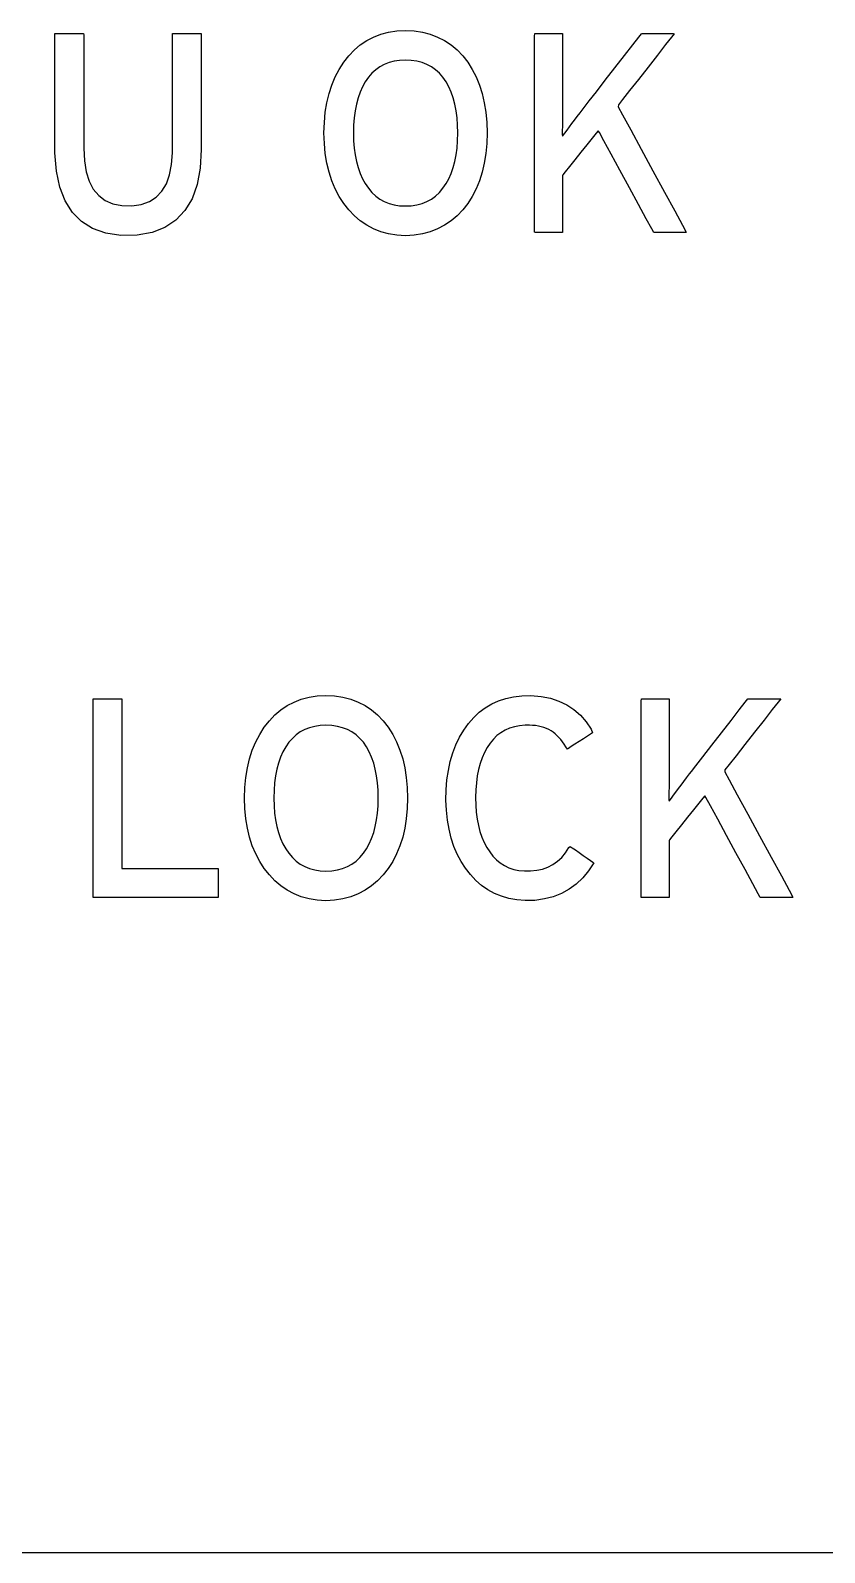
# Model space of a CAD drawing. Extents: x 1 to 47.7, y 0.2 to 35.
# Drawn here: x 13.569 to 13.957, y 8.999 to 9.743 of the extents above; entities that cross this region are included whole.
import ezdxf

# ---------------------------------------------------------------- set-up
doc = ezdxf.new("R2010")
doc.units = 0
doc.header["$MEASUREMENT"] = 0
doc.layers.add('4_2__4U__FRONT_PANEL_W_24_', color=7, linetype='CONTINUOUS')
doc.layers.add('5_1___24__TARGET_LEDS___12', color=7, linetype='CONTINUOUS')

msp = doc.modelspace()

# ---------------------------------------------------------------- linework, layer by layer
at = {"layer": '4_2__4U__FRONT_PANEL_W_24_'}
for points in [[(13.65237, 9.68506), (13.65181, 9.67594), (13.65029, 9.66794), (13.64782, 9.66104), (13.64438, 9.65526), (13.63998, 9.65059), (13.63462, 9.64704), (13.62831, 9.64459), (13.62103, 9.64326), (13.613, 9.64314), (13.60566, 9.64428), (13.59926, 9.64654), (13.59382, 9.64991), (13.58933, 9.65439), (13.58579, 9.65999), (13.58319, 9.6667), (13.58155, 9.67452), (13.58085, 9.68346), (13.58082, 9.68675), (13.58082, 9.69175), (13.58082, 9.69941), (13.58082, 9.70866), (13.58082, 9.71845), (13.58082, 9.7277), (13.58082, 9.73536), (13.58082, 9.74036), (13.58085, 9.74173), (13.58157, 9.74173), (13.58312, 9.74173), (13.58523, 9.74173), (13.58763, 9.74173), (13.59006, 9.74173), (13.59225, 9.74173), (13.59393, 9.74173), (13.59484, 9.74173), (13.59493, 9.74095), (13.59493, 9.73664), (13.59493, 9.72947), (13.59493, 9.72051), (13.59493, 9.71081), (13.59493, 9.70142), (13.59493, 9.69341), (13.59493, 9.68783), (13.59493, 9.68574), (13.59522, 9.67959), (13.59609, 9.6742), (13.59755, 9.66956), (13.59959, 9.66568), (13.60221, 9.66255), (13.60541, 9.66016), (13.6092, 9.65854), (13.61357, 9.65766), (13.61846, 9.65757), (13.62302, 9.65828), (13.62699, 9.6597), (13.63036, 9.66186), (13.63314, 9.66474), (13.63531, 9.66835), (13.63689, 9.67269), (13.63787, 9.67775), (13.63826, 9.68354), (13.63826, 9.68617), (13.63826, 9.69123), (13.63826, 9.69897), (13.63826, 9.70832), (13.63826, 9.7182), (13.63826, 9.72755), (13.63826, 9.73529), (13.63826, 9.74035), (13.63829, 9.74173), (13.63901, 9.74173), (13.64056, 9.74173), (13.64267, 9.74173), (13.64507, 9.74173), (13.6475, 9.74173), (13.64969, 9.74173), (13.65137, 9.74173), (13.65228, 9.74173), (13.65237, 9.74094), (13.65237, 9.73658), (13.65237, 9.72932), (13.65237, 9.72025), (13.65237, 9.71044), (13.65237, 9.70094), (13.65237, 9.69283), (13.65237, 9.68718)], [(13.79207, 9.69318), (13.7919, 9.688), (13.79143, 9.68308), (13.79068, 9.67841), (13.78965, 9.67398), (13.78832, 9.66981), (13.78671, 9.66589), (13.78481, 9.66221), (13.78263, 9.65878), (13.78014, 9.65558), (13.7774, 9.6527), (13.77445, 9.65019), (13.77127, 9.64806), (13.76788, 9.6463), (13.76427, 9.64491), (13.76044, 9.6439), (13.7564, 9.64326), (13.75213, 9.64299), (13.7479, 9.64326), (13.74389, 9.6439), (13.7401, 9.64491), (13.73654, 9.6463), (13.73319, 9.64806), (13.73007, 9.65019), (13.72717, 9.6527), (13.72448, 9.65558), (13.722, 9.65878), (13.71976, 9.66221), (13.71781, 9.66589), (13.71616, 9.66981), (13.71481, 9.67398), (13.71374, 9.67841), (13.71298, 9.68308), (13.7125, 9.688), (13.71232, 9.69318), (13.7125, 9.69835), (13.71298, 9.70328), (13.71374, 9.70797), (13.71481, 9.71241), (13.71616, 9.71661), (13.71781, 9.72057), (13.71976, 9.72428), (13.722, 9.72775), (13.72448, 9.73095), (13.72717, 9.73379), (13.73007, 9.73625), (13.73319, 9.73835), (13.73654, 9.74008), (13.7401, 9.74144), (13.74389, 9.74242), (13.7479, 9.74304), (13.75213, 9.74329), (13.7564, 9.74304), (13.76044, 9.74242), (13.76427, 9.74144), (13.76788, 9.74008), (13.77127, 9.73835), (13.77445, 9.73625), (13.7774, 9.73379), (13.78014, 9.73095), (13.78263, 9.72775), (13.78481, 9.72428), (13.78671, 9.72057), (13.78832, 9.71661), (13.78965, 9.71241), (13.79068, 9.70797), (13.79143, 9.70328), (13.7919, 9.69835)], [(13.87349, 9.64455), (13.87251, 9.64637), (13.86987, 9.65122), (13.86608, 9.6582), (13.86162, 9.6664), (13.85698, 9.67493), (13.85267, 9.68288), (13.84915, 9.68934), (13.84694, 9.69341), (13.84637, 9.69429), (13.84539, 9.69308), (13.84344, 9.69066), (13.84084, 9.68742), (13.8379, 9.68375), (13.83493, 9.68006), (13.83226, 9.67673), (13.83019, 9.67417), (13.82906, 9.67276), (13.82894, 9.67226), (13.82894, 9.6702), (13.82894, 9.66672), (13.82894, 9.66233), (13.82894, 9.65755), (13.82894, 9.65287), (13.82894, 9.64881), (13.82894, 9.64587), (13.82894, 9.64457), (13.82857, 9.64455), (13.82734, 9.64455), (13.82549, 9.64455), (13.82327, 9.64455), (13.82093, 9.64455), (13.81871, 9.64455), (13.81687, 9.64455), (13.81564, 9.64455), (13.81527, 9.64463), (13.81527, 9.64913), (13.81527, 9.65929), (13.81527, 9.67336), (13.81527, 9.68956), (13.81527, 9.70614), (13.81527, 9.72134), (13.81527, 9.73339), (13.81527, 9.74053), (13.81536, 9.74173), (13.81625, 9.74173), (13.81787, 9.74173), (13.81996, 9.74173), (13.82228, 9.74173), (13.82459, 9.74173), (13.82663, 9.74173), (13.82816, 9.74173), (13.82892, 9.74173), (13.82897, 9.7411), (13.82897, 9.73837), (13.82897, 9.73405), (13.82897, 9.72873), (13.82897, 9.72303), (13.82897, 9.71754), (13.82897, 9.71287), (13.82897, 9.70963), (13.82897, 9.70841), (13.82896, 9.70635), (13.82895, 9.70431), (13.82893, 9.70229), (13.82891, 9.7003), (13.82887, 9.69832), (13.82884, 9.69637), (13.82879, 9.69444), (13.82874, 9.69253), (13.82898, 9.69158), (13.83002, 9.69303), (13.83112, 9.69454), (13.83228, 9.69612), (13.8335, 9.69775), (13.83478, 9.69946), (13.83611, 9.70122), (13.83751, 9.70305), (13.83896, 9.70493), (13.83994, 9.70621), (13.84199, 9.70885), (13.84545, 9.71331), (13.8498, 9.71894), (13.85456, 9.72507), (13.8592, 9.73107), (13.86323, 9.73628), (13.86615, 9.74004), (13.86744, 9.7417), (13.86789, 9.74173), (13.86933, 9.74173), (13.8715, 9.74173), (13.8741, 9.74173), (13.87685, 9.74173), (13.87945, 9.74173), (13.88162, 9.74173), (13.88306, 9.74173), (13.88347, 9.74171), (13.88219, 9.74007), (13.8793, 9.73638), (13.87531, 9.73128), (13.87071, 9.7254), (13.866, 9.71938), (13.86168, 9.71387), (13.85826, 9.7095), (13.85623, 9.7069), (13.85613, 9.70603), (13.8583, 9.70202), (13.86227, 9.69472), (13.86741, 9.68526), (13.87312, 9.67475), (13.87879, 9.66432), (13.8838, 9.6551), (13.88755, 9.6482), (13.88942, 9.64475), (13.88922, 9.64455), (13.88791, 9.64455), (13.88583, 9.64455), (13.88327, 9.64455), (13.88053, 9.64455), (13.87789, 9.64455), (13.87564, 9.64455), (13.87408, 9.64455)], [(13.7777, 9.69318), (13.77761, 9.697), (13.77734, 9.70062), (13.77689, 9.70404), (13.77627, 9.70727), (13.77547, 9.7103), (13.77449, 9.71313), (13.77333, 9.71576), (13.77199, 9.7182), (13.77047, 9.7204), (13.76877, 9.72234), (13.7669, 9.72402), (13.76486, 9.72545), (13.76265, 9.72662), (13.76028, 9.72755), (13.75773, 9.72821), (13.75501, 9.72863), (13.75213, 9.72879), (13.7493, 9.72863), (13.74664, 9.72821), (13.74414, 9.72755), (13.7418, 9.72662), (13.73962, 9.72545), (13.7376, 9.72402), (13.73574, 9.72234), (13.73405, 9.7204), (13.73251, 9.7182), (13.73115, 9.71576), (13.72997, 9.71313), (13.72897, 9.7103), (13.72815, 9.70727), (13.72751, 9.70404), (13.72706, 9.70062), (13.72679, 9.697), (13.7267, 9.69318), (13.72679, 9.6894), (13.72706, 9.68582), (13.72751, 9.68244), (13.72815, 9.67925), (13.72897, 9.67625), (13.72997, 9.67345), (13.73115, 9.67084), (13.73251, 9.66842), (13.73405, 9.66617), (13.73574, 9.66413), (13.7376, 9.66237), (13.73962, 9.66088), (13.7418, 9.65966), (13.74414, 9.65872), (13.74664, 9.65804), (13.7493, 9.65763), (13.75213, 9.6575), (13.75501, 9.65763), (13.75773, 9.65804), (13.76028, 9.65872), (13.76265, 9.65966), (13.76486, 9.66088), (13.7669, 9.66237), (13.76877, 9.66413), (13.77047, 9.66617), (13.77199, 9.66842), (13.77333, 9.67084), (13.77449, 9.67345), (13.77547, 9.67625), (13.77627, 9.67925), (13.77689, 9.68244), (13.77734, 9.68582), (13.77761, 9.6894)], [(13.75321, 9.36814), (13.75304, 9.36297), (13.75257, 9.35805), (13.75183, 9.35338), (13.75079, 9.34895), (13.74947, 9.34478), (13.74785, 9.34085), (13.74596, 9.33718), (13.74377, 9.33375), (13.74128, 9.33055), (13.73854, 9.32767), (13.73559, 9.32516), (13.73242, 9.32303), (13.72902, 9.32127), (13.72541, 9.31988), (13.72158, 9.31887), (13.71754, 9.31823), (13.71327, 9.31796), (13.70904, 9.31823), (13.70503, 9.31887), (13.70124, 9.31988), (13.69768, 9.32127), (13.69433, 9.32303), (13.69121, 9.32516), (13.68831, 9.32767), (13.68562, 9.33055), (13.68314, 9.33375), (13.6809, 9.33718), (13.67895, 9.34085), (13.6773, 9.34478), (13.67595, 9.34895), (13.67489, 9.35338), (13.67412, 9.35805), (13.67364, 9.36297), (13.67346, 9.36814), (13.67364, 9.37332), (13.67412, 9.37825), (13.67489, 9.38294), (13.67595, 9.38738), (13.6773, 9.39158), (13.67895, 9.39554), (13.6809, 9.39925), (13.68314, 9.40272), (13.68562, 9.40592), (13.68831, 9.40875), (13.69121, 9.41122), (13.69433, 9.41332), (13.69768, 9.41505), (13.70124, 9.4164), (13.70503, 9.41739), (13.70904, 9.41801), (13.71327, 9.41826), (13.71754, 9.41801), (13.72158, 9.41739), (13.72541, 9.4164), (13.72902, 9.41505), (13.73242, 9.41332), (13.73559, 9.41122), (13.73854, 9.40875), (13.74128, 9.40592), (13.74377, 9.40272), (13.74596, 9.39925), (13.74785, 9.39554), (13.74947, 9.39158), (13.75079, 9.38738), (13.75183, 9.38294), (13.75257, 9.37825), (13.75304, 9.37332)], [(13.84417, 9.33654), (13.84163, 9.3326), (13.83878, 9.32913), (13.83563, 9.32612), (13.83218, 9.32359), (13.82843, 9.32152), (13.82438, 9.31992), (13.82003, 9.3188), (13.81537, 9.31814), (13.81065, 9.31799), (13.80658, 9.31834), (13.80272, 9.31904), (13.79907, 9.3201), (13.79564, 9.32151), (13.79241, 9.32328), (13.78939, 9.32539), (13.78659, 9.32787), (13.78399, 9.33069), (13.78157, 9.33382), (13.77939, 9.33715), (13.77749, 9.34072), (13.77587, 9.34453), (13.77453, 9.34858), (13.77346, 9.35286), (13.77268, 9.35737), (13.77217, 9.36213), (13.77194, 9.36712), (13.77205, 9.37219), (13.77244, 9.37705), (13.77312, 9.38167), (13.77407, 9.38607), (13.7753, 9.39023), (13.77681, 9.39416), (13.7786, 9.39786), (13.78067, 9.40133), (13.78301, 9.40457), (13.78552, 9.40749), (13.78824, 9.41006), (13.79117, 9.41228), (13.79432, 9.41416), (13.79767, 9.41568), (13.80123, 9.41685), (13.80501, 9.41767), (13.80899, 9.41814), (13.81348, 9.41822), (13.8184, 9.4178), (13.82296, 9.41691), (13.82716, 9.41555), (13.83102, 9.41373), (13.83452, 9.41143), (13.83766, 9.40867), (13.84046, 9.40543), (13.8429, 9.40173), (13.84361, 9.40001), (13.84267, 9.39941), (13.84111, 9.3984), (13.83916, 9.39714), (13.83703, 9.39577), (13.83496, 9.39443), (13.83316, 9.39327), (13.83186, 9.39243), (13.83129, 9.39207), (13.83058, 9.39322), (13.82975, 9.39448), (13.8289, 9.39566), (13.82803, 9.39676), (13.82713, 9.39778), (13.82621, 9.39872), (13.82527, 9.39958), (13.82431, 9.40036), (13.82332, 9.40105), (13.82222, 9.40164), (13.82106, 9.40216), (13.81984, 9.40261), (13.81854, 9.40298), (13.81719, 9.40328), (13.81576, 9.40351), (13.81427, 9.40366), (13.81272, 9.40374), (13.81063, 9.40372), (13.80794, 9.40347), (13.80541, 9.40298), (13.80303, 9.40226), (13.80081, 9.40129), (13.79875, 9.40008), (13.79685, 9.39863), (13.7951, 9.39694), (13.79351, 9.395), (13.79204, 9.39281), (13.79074, 9.39042), (13.78961, 9.38783), (13.78865, 9.38506), (13.78787, 9.3821), (13.78725, 9.37896), (13.78681, 9.37563), (13.78654, 9.3721), (13.78645, 9.3684), (13.78652, 9.36471), (13.78677, 9.3612), (13.78718, 9.35789), (13.78777, 9.35475), (13.78854, 9.3518), (13.78947, 9.34903), (13.79058, 9.34644), (13.79186, 9.34404), (13.79331, 9.34181), (13.79488, 9.33975), (13.79661, 9.33794), (13.79849, 9.33639), (13.80053, 9.3351), (13.80273, 9.33407), (13.80508, 9.33329), (13.8076, 9.33277), (13.81027, 9.3325), (13.81324, 9.3325), (13.81629, 9.33281), (13.81914, 9.33344), (13.82179, 9.33438), (13.82424, 9.33565), (13.82649, 9.33723), (13.82854, 9.33914), (13.8304, 9.34136), (13.83206, 9.3439), (13.8327, 9.34447), (13.83367, 9.3438), (13.83519, 9.34275), (13.83705, 9.34146), (13.83905, 9.34008), (13.84098, 9.33875), (13.84261, 9.33762), (13.84375, 9.33684)], [(13.92558, 9.31952), (13.92459, 9.32134), (13.92195, 9.32619), (13.91816, 9.33316), (13.9137, 9.34137), (13.90907, 9.3499), (13.90475, 9.35784), (13.90124, 9.36431), (13.89902, 9.36838), (13.89845, 9.36926), (13.89748, 9.36805), (13.89553, 9.36563), (13.89292, 9.36238), (13.88998, 9.35872), (13.88701, 9.35503), (13.88434, 9.3517), (13.88228, 9.34914), (13.88114, 9.34773), (13.88102, 9.34723), (13.88102, 9.34517), (13.88102, 9.34169), (13.88102, 9.3373), (13.88102, 9.33251), (13.88102, 9.32783), (13.88102, 9.32377), (13.88102, 9.32084), (13.88102, 9.31954), (13.88065, 9.31952), (13.87942, 9.31952), (13.87758, 9.31952), (13.87536, 9.31952), (13.87301, 9.31952), (13.8708, 9.31952), (13.86895, 9.31952), (13.86772, 9.31952), (13.86735, 9.3196), (13.86735, 9.3241), (13.86735, 9.33426), (13.86735, 9.34832), (13.86735, 9.36453), (13.86735, 9.38111), (13.86735, 9.39631), (13.86735, 9.40836), (13.86735, 9.4155), (13.86745, 9.4167), (13.86833, 9.4167), (13.86995, 9.4167), (13.87204, 9.4167), (13.87437, 9.4167), (13.87668, 9.4167), (13.87872, 9.4167), (13.88024, 9.4167), (13.88101, 9.4167), (13.88105, 9.41607), (13.88105, 9.41334), (13.88105, 9.40902), (13.88105, 9.4037), (13.88105, 9.398), (13.88105, 9.39251), (13.88105, 9.38784), (13.88105, 9.3846), (13.88105, 9.38338), (13.88105, 9.38132), (13.88103, 9.37928), (13.88102, 9.37726), (13.88099, 9.37526), (13.88096, 9.37329), (13.88092, 9.37134), (13.88087, 9.3694), (13.88082, 9.36749), (13.88106, 9.36655), (13.88211, 9.368), (13.88321, 9.36951), (13.88436, 9.37108), (13.88558, 9.37272), (13.88686, 9.37442), (13.88819, 9.37619), (13.88959, 9.37801), (13.89104, 9.3799), (13.89203, 9.38117), (13.89407, 9.38382), (13.89753, 9.38828), (13.90189, 9.3939), (13.90664, 9.40004), (13.91128, 9.40604), (13.91532, 9.41125), (13.91823, 9.41501), (13.91952, 9.41667), (13.91998, 9.4167), (13.92142, 9.4167), (13.92358, 9.4167), (13.92618, 9.4167), (13.92893, 9.4167), (13.93153, 9.4167), (13.9337, 9.4167), (13.93514, 9.4167), (13.93555, 9.41667), (13.93427, 9.41504), (13.93139, 9.41135), (13.92739, 9.40625), (13.92279, 9.40037), (13.91808, 9.39435), (13.91376, 9.38884), (13.91034, 9.38446), (13.90831, 9.38187), (13.90821, 9.381), (13.91039, 9.37699), (13.91435, 9.36969), (13.9195, 9.36022), (13.9252, 9.34972), (13.93087, 9.33929), (13.93588, 9.33006), (13.93963, 9.32316), (13.9415, 9.31971), (13.9413, 9.31952), (13.93999, 9.31952), (13.93791, 9.31952), (13.93535, 9.31952), (13.93261, 9.31952), (13.92997, 9.31952), (13.92772, 9.31952), (13.92616, 9.31952)], [(13.73884, 9.36814), (13.73875, 9.37196), (13.73848, 9.37558), (13.73804, 9.37901), (13.73741, 9.38224), (13.73661, 9.38526), (13.73563, 9.38809), (13.73447, 9.39073), (13.73313, 9.39316), (13.73161, 9.39537), (13.72991, 9.39731), (13.72804, 9.39899), (13.726, 9.40042), (13.7238, 9.40159), (13.72142, 9.40251), (13.71887, 9.40318), (13.71615, 9.40359), (13.71327, 9.40375), (13.71045, 9.40359), (13.70778, 9.40318), (13.70528, 9.40251), (13.70294, 9.40159), (13.70076, 9.40042), (13.69874, 9.39899), (13.69688, 9.39731), (13.69519, 9.39537), (13.69365, 9.39316), (13.69229, 9.39073), (13.69111, 9.38809), (13.69011, 9.38526), (13.68929, 9.38224), (13.68866, 9.37901), (13.6882, 9.37558), (13.68793, 9.37196), (13.68784, 9.36814), (13.68793, 9.36437), (13.6882, 9.36079), (13.68866, 9.35741), (13.68929, 9.35422), (13.69011, 9.35122), (13.69111, 9.34841), (13.69229, 9.3458), (13.69365, 9.34339), (13.69519, 9.34113), (13.69688, 9.3391), (13.69874, 9.33734), (13.70076, 9.33585), (13.70294, 9.33463), (13.70528, 9.33368), (13.70778, 9.33301), (13.71045, 9.3326), (13.71327, 9.33247), (13.71615, 9.3326), (13.71887, 9.33301), (13.72142, 9.33368), (13.7238, 9.33463), (13.726, 9.33585), (13.72804, 9.33734), (13.72991, 9.3391), (13.73161, 9.34113), (13.73313, 9.34339), (13.73447, 9.3458), (13.73563, 9.34841), (13.73661, 9.35122), (13.73741, 9.35422), (13.73804, 9.35741), (13.73848, 9.36079), (13.73875, 9.36437)]]:
    msp.add_lwpolyline(points, close=True, dxfattribs=at)
for points in [[(13.59947, 9.31952), (13.59947, 9.4167), (13.61358, 9.4167), (13.61358, 9.33375), (13.66054, 9.33375), (13.66054, 9.31952), (13.59947, 9.31952)], [(11.27682, 8.99937), (11.56025, 8.99937), (12.12988, 8.99937), (12.69952, 8.99937), (12.98294, 8.99937), (13.2647, 8.99937), (13.54423, 8.99937), (13.82097, 8.99937), (13.95812, 8.99937), (14.09437, 8.99937), (14.22964, 8.99937), (14.36387, 8.99937), (14.49698, 8.99937), (14.62891, 8.99937)]]:
    msp.add_lwpolyline(points, dxfattribs=at)
at = {"layer": '5_1___24__TARGET_LEDS___12'}
for points in [[(13.65237, 9.68506), (13.65181, 9.67594), (13.65029, 9.66794), (13.64782, 9.66104), (13.64438, 9.65526), (13.63998, 9.65059), (13.63462, 9.64704), (13.62831, 9.64459), (13.62103, 9.64326), (13.613, 9.64314), (13.60566, 9.64428), (13.59926, 9.64654), (13.59382, 9.64991), (13.58933, 9.65439), (13.58579, 9.65999), (13.58319, 9.6667), (13.58155, 9.67452), (13.58085, 9.68346), (13.58082, 9.68675), (13.58082, 9.69175), (13.58082, 9.69941), (13.58082, 9.70866), (13.58082, 9.71845), (13.58082, 9.7277), (13.58082, 9.73536), (13.58082, 9.74036), (13.58085, 9.74173), (13.58157, 9.74173), (13.58312, 9.74173), (13.58523, 9.74173), (13.58763, 9.74173), (13.59006, 9.74173), (13.59225, 9.74173), (13.59393, 9.74173), (13.59484, 9.74173), (13.59493, 9.74095), (13.59493, 9.73664), (13.59493, 9.72947), (13.59493, 9.72051), (13.59493, 9.71081), (13.59493, 9.70142), (13.59493, 9.69341), (13.59493, 9.68783), (13.59493, 9.68574), (13.59522, 9.67959), (13.59609, 9.6742), (13.59755, 9.66956), (13.59959, 9.66568), (13.60221, 9.66255), (13.60541, 9.66016), (13.6092, 9.65854), (13.61357, 9.65766), (13.61846, 9.65757), (13.62302, 9.65828), (13.62699, 9.6597), (13.63036, 9.66186), (13.63314, 9.66474), (13.63531, 9.66835), (13.63689, 9.67269), (13.63787, 9.67775), (13.63826, 9.68354), (13.63826, 9.68617), (13.63826, 9.69123), (13.63826, 9.69897), (13.63826, 9.70832), (13.63826, 9.7182), (13.63826, 9.72755), (13.63826, 9.73529), (13.63826, 9.74035), (13.63829, 9.74173), (13.63901, 9.74173), (13.64056, 9.74173), (13.64267, 9.74173), (13.64507, 9.74173), (13.6475, 9.74173), (13.64969, 9.74173), (13.65137, 9.74173), (13.65228, 9.74173), (13.65237, 9.74094), (13.65237, 9.73658), (13.65237, 9.72932), (13.65237, 9.72025), (13.65237, 9.71044), (13.65237, 9.70094), (13.65237, 9.69283), (13.65237, 9.68718)], [(13.79207, 9.69318), (13.7919, 9.688), (13.79143, 9.68308), (13.79068, 9.67841), (13.78965, 9.67398), (13.78832, 9.66981), (13.78671, 9.66589), (13.78481, 9.66221), (13.78263, 9.65878), (13.78014, 9.65558), (13.7774, 9.6527), (13.77445, 9.65019), (13.77127, 9.64806), (13.76788, 9.6463), (13.76427, 9.64491), (13.76044, 9.6439), (13.7564, 9.64326), (13.75213, 9.64299), (13.7479, 9.64326), (13.74389, 9.6439), (13.7401, 9.64491), (13.73654, 9.6463), (13.73319, 9.64806), (13.73007, 9.65019), (13.72717, 9.6527), (13.72448, 9.65558), (13.722, 9.65878), (13.71976, 9.66221), (13.71781, 9.66589), (13.71616, 9.66981), (13.71481, 9.67398), (13.71374, 9.67841), (13.71298, 9.68308), (13.7125, 9.688), (13.71232, 9.69318), (13.7125, 9.69835), (13.71298, 9.70328), (13.71374, 9.70797), (13.71481, 9.71241), (13.71616, 9.71661), (13.71781, 9.72057), (13.71976, 9.72428), (13.722, 9.72775), (13.72448, 9.73095), (13.72717, 9.73379), (13.73007, 9.73625), (13.73319, 9.73835), (13.73654, 9.74008), (13.7401, 9.74144), (13.74389, 9.74242), (13.7479, 9.74304), (13.75213, 9.74329), (13.7564, 9.74304), (13.76044, 9.74242), (13.76427, 9.74144), (13.76788, 9.74008), (13.77127, 9.73835), (13.77445, 9.73625), (13.7774, 9.73379), (13.78014, 9.73095), (13.78263, 9.72775), (13.78481, 9.72428), (13.78671, 9.72057), (13.78832, 9.71661), (13.78965, 9.71241), (13.79068, 9.70797), (13.79143, 9.70328), (13.7919, 9.69835)], [(13.87349, 9.64455), (13.87251, 9.64637), (13.86987, 9.65122), (13.86608, 9.6582), (13.86162, 9.6664), (13.85698, 9.67493), (13.85267, 9.68288), (13.84915, 9.68934), (13.84694, 9.69341), (13.84637, 9.69429), (13.84539, 9.69308), (13.84344, 9.69066), (13.84084, 9.68742), (13.8379, 9.68375), (13.83493, 9.68006), (13.83226, 9.67673), (13.83019, 9.67417), (13.82906, 9.67276), (13.82894, 9.67226), (13.82894, 9.6702), (13.82894, 9.66672), (13.82894, 9.66233), (13.82894, 9.65755), (13.82894, 9.65287), (13.82894, 9.64881), (13.82894, 9.64587), (13.82894, 9.64457), (13.82857, 9.64455), (13.82734, 9.64455), (13.82549, 9.64455), (13.82327, 9.64455), (13.82093, 9.64455), (13.81871, 9.64455), (13.81687, 9.64455), (13.81564, 9.64455), (13.81527, 9.64463), (13.81527, 9.64913), (13.81527, 9.65929), (13.81527, 9.67336), (13.81527, 9.68956), (13.81527, 9.70614), (13.81527, 9.72134), (13.81527, 9.73339), (13.81527, 9.74053), (13.81536, 9.74173), (13.81625, 9.74173), (13.81787, 9.74173), (13.81996, 9.74173), (13.82228, 9.74173), (13.82459, 9.74173), (13.82663, 9.74173), (13.82816, 9.74173), (13.82892, 9.74173), (13.82897, 9.7411), (13.82897, 9.73837), (13.82897, 9.73405), (13.82897, 9.72873), (13.82897, 9.72303), (13.82897, 9.71754), (13.82897, 9.71287), (13.82897, 9.70963), (13.82897, 9.70841), (13.82896, 9.70635), (13.82895, 9.70431), (13.82893, 9.70229), (13.82891, 9.7003), (13.82887, 9.69832), (13.82884, 9.69637), (13.82879, 9.69444), (13.82874, 9.69253), (13.82898, 9.69158), (13.83002, 9.69303), (13.83112, 9.69454), (13.83228, 9.69612), (13.8335, 9.69775), (13.83478, 9.69946), (13.83611, 9.70122), (13.83751, 9.70305), (13.83896, 9.70493), (13.83994, 9.70621), (13.84199, 9.70885), (13.84545, 9.71331), (13.8498, 9.71894), (13.85456, 9.72507), (13.8592, 9.73107), (13.86323, 9.73628), (13.86615, 9.74004), (13.86744, 9.7417), (13.86789, 9.74173), (13.86933, 9.74173), (13.8715, 9.74173), (13.8741, 9.74173), (13.87685, 9.74173), (13.87945, 9.74173), (13.88162, 9.74173), (13.88306, 9.74173), (13.88347, 9.74171), (13.88219, 9.74007), (13.8793, 9.73638), (13.87531, 9.73128), (13.87071, 9.7254), (13.866, 9.71938), (13.86168, 9.71387), (13.85826, 9.7095), (13.85623, 9.7069), (13.85613, 9.70603), (13.8583, 9.70202), (13.86227, 9.69472), (13.86741, 9.68526), (13.87312, 9.67475), (13.87879, 9.66432), (13.8838, 9.6551), (13.88755, 9.6482), (13.88942, 9.64475), (13.88922, 9.64455), (13.88791, 9.64455), (13.88583, 9.64455), (13.88327, 9.64455), (13.88053, 9.64455), (13.87789, 9.64455), (13.87564, 9.64455), (13.87408, 9.64455)], [(13.7777, 9.69318), (13.77761, 9.697), (13.77734, 9.70062), (13.77689, 9.70404), (13.77627, 9.70727), (13.77547, 9.7103), (13.77449, 9.71313), (13.77333, 9.71576), (13.77199, 9.7182), (13.77047, 9.7204), (13.76877, 9.72234), (13.7669, 9.72402), (13.76486, 9.72545), (13.76265, 9.72662), (13.76028, 9.72755), (13.75773, 9.72821), (13.75501, 9.72863), (13.75213, 9.72879), (13.7493, 9.72863), (13.74664, 9.72821), (13.74414, 9.72755), (13.7418, 9.72662), (13.73962, 9.72545), (13.7376, 9.72402), (13.73574, 9.72234), (13.73405, 9.7204), (13.73251, 9.7182), (13.73115, 9.71576), (13.72997, 9.71313), (13.72897, 9.7103), (13.72815, 9.70727), (13.72751, 9.70404), (13.72706, 9.70062), (13.72679, 9.697), (13.7267, 9.69318), (13.72679, 9.6894), (13.72706, 9.68582), (13.72751, 9.68244), (13.72815, 9.67925), (13.72897, 9.67625), (13.72997, 9.67345), (13.73115, 9.67084), (13.73251, 9.66842), (13.73405, 9.66617), (13.73574, 9.66413), (13.7376, 9.66237), (13.73962, 9.66088), (13.7418, 9.65966), (13.74414, 9.65872), (13.74664, 9.65804), (13.7493, 9.65763), (13.75213, 9.6575), (13.75501, 9.65763), (13.75773, 9.65804), (13.76028, 9.65872), (13.76265, 9.65966), (13.76486, 9.66088), (13.7669, 9.66237), (13.76877, 9.66413), (13.77047, 9.66617), (13.77199, 9.66842), (13.77333, 9.67084), (13.77449, 9.67345), (13.77547, 9.67625), (13.77627, 9.67925), (13.77689, 9.68244), (13.77734, 9.68582), (13.77761, 9.6894)], [(13.75321, 9.36814), (13.75304, 9.36297), (13.75257, 9.35805), (13.75183, 9.35338), (13.75079, 9.34895), (13.74947, 9.34478), (13.74785, 9.34085), (13.74596, 9.33718), (13.74377, 9.33375), (13.74128, 9.33055), (13.73854, 9.32767), (13.73559, 9.32516), (13.73242, 9.32303), (13.72902, 9.32127), (13.72541, 9.31988), (13.72158, 9.31887), (13.71754, 9.31823), (13.71327, 9.31796), (13.70904, 9.31823), (13.70503, 9.31887), (13.70124, 9.31988), (13.69768, 9.32127), (13.69433, 9.32303), (13.69121, 9.32516), (13.68831, 9.32767), (13.68562, 9.33055), (13.68314, 9.33375), (13.6809, 9.33718), (13.67895, 9.34085), (13.6773, 9.34478), (13.67595, 9.34895), (13.67489, 9.35338), (13.67412, 9.35805), (13.67364, 9.36297), (13.67346, 9.36814), (13.67364, 9.37332), (13.67412, 9.37825), (13.67489, 9.38294), (13.67595, 9.38738), (13.6773, 9.39158), (13.67895, 9.39554), (13.6809, 9.39925), (13.68314, 9.40272), (13.68562, 9.40592), (13.68831, 9.40875), (13.69121, 9.41122), (13.69433, 9.41332), (13.69768, 9.41505), (13.70124, 9.4164), (13.70503, 9.41739), (13.70904, 9.41801), (13.71327, 9.41826), (13.71754, 9.41801), (13.72158, 9.41739), (13.72541, 9.4164), (13.72902, 9.41505), (13.73242, 9.41332), (13.73559, 9.41122), (13.73854, 9.40875), (13.74128, 9.40592), (13.74377, 9.40272), (13.74596, 9.39925), (13.74785, 9.39554), (13.74947, 9.39158), (13.75079, 9.38738), (13.75183, 9.38294), (13.75257, 9.37825), (13.75304, 9.37332)], [(13.84417, 9.33654), (13.84163, 9.3326), (13.83878, 9.32913), (13.83563, 9.32612), (13.83218, 9.32359), (13.82843, 9.32152), (13.82438, 9.31992), (13.82003, 9.3188), (13.81537, 9.31814), (13.81065, 9.31799), (13.80658, 9.31834), (13.80272, 9.31904), (13.79907, 9.3201), (13.79564, 9.32151), (13.79241, 9.32328), (13.78939, 9.32539), (13.78659, 9.32787), (13.78399, 9.33069), (13.78157, 9.33382), (13.77939, 9.33715), (13.77749, 9.34072), (13.77587, 9.34453), (13.77453, 9.34858), (13.77346, 9.35286), (13.77268, 9.35737), (13.77217, 9.36213), (13.77194, 9.36712), (13.77205, 9.37219), (13.77244, 9.37705), (13.77312, 9.38167), (13.77407, 9.38607), (13.7753, 9.39023), (13.77681, 9.39416), (13.7786, 9.39786), (13.78067, 9.40133), (13.78301, 9.40457), (13.78552, 9.40749), (13.78824, 9.41006), (13.79117, 9.41228), (13.79432, 9.41416), (13.79767, 9.41568), (13.80123, 9.41685), (13.80501, 9.41767), (13.80899, 9.41814), (13.81348, 9.41822), (13.8184, 9.4178), (13.82296, 9.41691), (13.82716, 9.41555), (13.83102, 9.41373), (13.83452, 9.41143), (13.83766, 9.40867), (13.84046, 9.40543), (13.8429, 9.40173), (13.84361, 9.40001), (13.84267, 9.39941), (13.84111, 9.3984), (13.83916, 9.39714), (13.83703, 9.39577), (13.83496, 9.39443), (13.83316, 9.39327), (13.83186, 9.39243), (13.83129, 9.39207), (13.83058, 9.39322), (13.82975, 9.39448), (13.8289, 9.39566), (13.82803, 9.39676), (13.82713, 9.39778), (13.82621, 9.39872), (13.82527, 9.39958), (13.82431, 9.40036), (13.82332, 9.40105), (13.82222, 9.40164), (13.82106, 9.40216), (13.81984, 9.40261), (13.81854, 9.40298), (13.81719, 9.40328), (13.81576, 9.40351), (13.81427, 9.40366), (13.81272, 9.40374), (13.81063, 9.40372), (13.80794, 9.40347), (13.80541, 9.40298), (13.80303, 9.40226), (13.80081, 9.40129), (13.79875, 9.40008), (13.79685, 9.39863), (13.7951, 9.39694), (13.79351, 9.395), (13.79204, 9.39281), (13.79074, 9.39042), (13.78961, 9.38783), (13.78865, 9.38506), (13.78787, 9.3821), (13.78725, 9.37896), (13.78681, 9.37563), (13.78654, 9.3721), (13.78645, 9.3684), (13.78652, 9.36471), (13.78677, 9.3612), (13.78718, 9.35789), (13.78777, 9.35475), (13.78854, 9.3518), (13.78947, 9.34903), (13.79058, 9.34644), (13.79186, 9.34404), (13.79331, 9.34181), (13.79488, 9.33975), (13.79661, 9.33794), (13.79849, 9.33639), (13.80053, 9.3351), (13.80273, 9.33407), (13.80508, 9.33329), (13.8076, 9.33277), (13.81027, 9.3325), (13.81324, 9.3325), (13.81629, 9.33281), (13.81914, 9.33344), (13.82179, 9.33438), (13.82424, 9.33565), (13.82649, 9.33723), (13.82854, 9.33914), (13.8304, 9.34136), (13.83206, 9.3439), (13.8327, 9.34447), (13.83367, 9.3438), (13.83519, 9.34275), (13.83705, 9.34146), (13.83905, 9.34008), (13.84098, 9.33875), (13.84261, 9.33762), (13.84375, 9.33684)], [(13.92558, 9.31952), (13.92459, 9.32134), (13.92195, 9.32619), (13.91816, 9.33316), (13.9137, 9.34137), (13.90907, 9.3499), (13.90475, 9.35784), (13.90124, 9.36431), (13.89902, 9.36838), (13.89845, 9.36926), (13.89748, 9.36805), (13.89553, 9.36563), (13.89292, 9.36238), (13.88998, 9.35872), (13.88701, 9.35503), (13.88434, 9.3517), (13.88228, 9.34914), (13.88114, 9.34773), (13.88102, 9.34723), (13.88102, 9.34517), (13.88102, 9.34169), (13.88102, 9.3373), (13.88102, 9.33251), (13.88102, 9.32783), (13.88102, 9.32377), (13.88102, 9.32084), (13.88102, 9.31954), (13.88065, 9.31952), (13.87942, 9.31952), (13.87758, 9.31952), (13.87536, 9.31952), (13.87301, 9.31952), (13.8708, 9.31952), (13.86895, 9.31952), (13.86772, 9.31952), (13.86735, 9.3196), (13.86735, 9.3241), (13.86735, 9.33426), (13.86735, 9.34832), (13.86735, 9.36453), (13.86735, 9.38111), (13.86735, 9.39631), (13.86735, 9.40836), (13.86735, 9.4155), (13.86745, 9.4167), (13.86833, 9.4167), (13.86995, 9.4167), (13.87204, 9.4167), (13.87437, 9.4167), (13.87668, 9.4167), (13.87872, 9.4167), (13.88024, 9.4167), (13.88101, 9.4167), (13.88105, 9.41607), (13.88105, 9.41334), (13.88105, 9.40902), (13.88105, 9.4037), (13.88105, 9.398), (13.88105, 9.39251), (13.88105, 9.38784), (13.88105, 9.3846), (13.88105, 9.38338), (13.88105, 9.38132), (13.88103, 9.37928), (13.88102, 9.37726), (13.88099, 9.37526), (13.88096, 9.37329), (13.88092, 9.37134), (13.88087, 9.3694), (13.88082, 9.36749), (13.88106, 9.36655), (13.88211, 9.368), (13.88321, 9.36951), (13.88436, 9.37108), (13.88558, 9.37272), (13.88686, 9.37442), (13.88819, 9.37619), (13.88959, 9.37801), (13.89104, 9.3799), (13.89203, 9.38117), (13.89407, 9.38382), (13.89753, 9.38828), (13.90189, 9.3939), (13.90664, 9.40004), (13.91128, 9.40604), (13.91532, 9.41125), (13.91823, 9.41501), (13.91952, 9.41667), (13.91998, 9.4167), (13.92142, 9.4167), (13.92358, 9.4167), (13.92618, 9.4167), (13.92893, 9.4167), (13.93153, 9.4167), (13.9337, 9.4167), (13.93514, 9.4167), (13.93555, 9.41667), (13.93427, 9.41504), (13.93139, 9.41135), (13.92739, 9.40625), (13.92279, 9.40037), (13.91808, 9.39435), (13.91376, 9.38884), (13.91034, 9.38446), (13.90831, 9.38187), (13.90821, 9.381), (13.91039, 9.37699), (13.91435, 9.36969), (13.9195, 9.36022), (13.9252, 9.34972), (13.93087, 9.33929), (13.93588, 9.33006), (13.93963, 9.32316), (13.9415, 9.31971), (13.9413, 9.31952), (13.93999, 9.31952), (13.93791, 9.31952), (13.93535, 9.31952), (13.93261, 9.31952), (13.92997, 9.31952), (13.92772, 9.31952), (13.92616, 9.31952)], [(13.73884, 9.36814), (13.73875, 9.37196), (13.73848, 9.37558), (13.73804, 9.37901), (13.73741, 9.38224), (13.73661, 9.38526), (13.73563, 9.38809), (13.73447, 9.39073), (13.73313, 9.39316), (13.73161, 9.39537), (13.72991, 9.39731), (13.72804, 9.39899), (13.726, 9.40042), (13.7238, 9.40159), (13.72142, 9.40251), (13.71887, 9.40318), (13.71615, 9.40359), (13.71327, 9.40375), (13.71045, 9.40359), (13.70778, 9.40318), (13.70528, 9.40251), (13.70294, 9.40159), (13.70076, 9.40042), (13.69874, 9.39899), (13.69688, 9.39731), (13.69519, 9.39537), (13.69365, 9.39316), (13.69229, 9.39073), (13.69111, 9.38809), (13.69011, 9.38526), (13.68929, 9.38224), (13.68866, 9.37901), (13.6882, 9.37558), (13.68793, 9.37196), (13.68784, 9.36814), (13.68793, 9.36437), (13.6882, 9.36079), (13.68866, 9.35741), (13.68929, 9.35422), (13.69011, 9.35122), (13.69111, 9.34841), (13.69229, 9.3458), (13.69365, 9.34339), (13.69519, 9.34113), (13.69688, 9.3391), (13.69874, 9.33734), (13.70076, 9.33585), (13.70294, 9.33463), (13.70528, 9.33368), (13.70778, 9.33301), (13.71045, 9.3326), (13.71327, 9.33247), (13.71615, 9.3326), (13.71887, 9.33301), (13.72142, 9.33368), (13.7238, 9.33463), (13.726, 9.33585), (13.72804, 9.33734), (13.72991, 9.3391), (13.73161, 9.34113), (13.73313, 9.34339), (13.73447, 9.3458), (13.73563, 9.34841), (13.73661, 9.35122), (13.73741, 9.35422), (13.73804, 9.35741), (13.73848, 9.36079), (13.73875, 9.36437)]]:
    msp.add_lwpolyline(points, close=True, dxfattribs=at)
for points in [[(13.59947, 9.31952), (13.59947, 9.4167), (13.61358, 9.4167), (13.61358, 9.33375), (13.66054, 9.33375), (13.66054, 9.31952), (13.59947, 9.31952)], [(11.4688, 8.99937), (11.62676, 8.99937), (11.94447, 8.99937), (12.26407, 8.99937), (12.90641, 8.99937), (13.54875, 8.99937), (13.86835, 8.99937), (14.18607, 8.99937), (14.34402, 8.99937), (14.50127, 8.99937), (14.65774, 8.99937)]]:
    msp.add_lwpolyline(points, dxfattribs=at)

doc.saveas('drawing.dxf')
